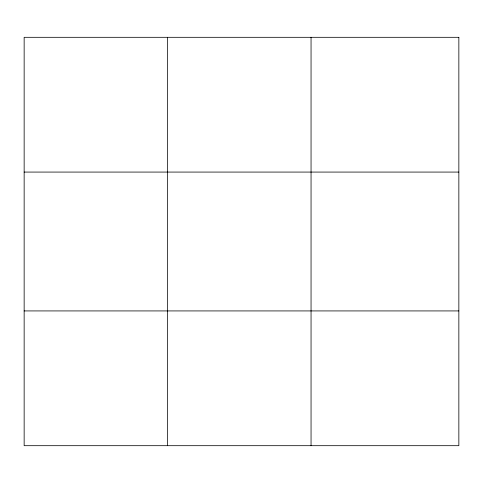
<?xml version="1.0" encoding="UTF-8"?>
<svg xmlns="http://www.w3.org/2000/svg" width="483" height="483" viewBox="0 0 483 483"><rect width="100%" height="100%" fill="white"/><g stroke="black" fill="none" stroke-linecap="round" stroke-linejoin="round"><path stroke-width="0.72" d="M167.601 37.312L167.601 445.688M311.052 37.312L311.052 445.688M24.15 172.075L458.85 172.075M24.15 310.925L458.85 310.925M458.85 37.312L458.85 445.688L24.15 445.688L24.15 37.312L458.85 37.312"/></g></svg>
